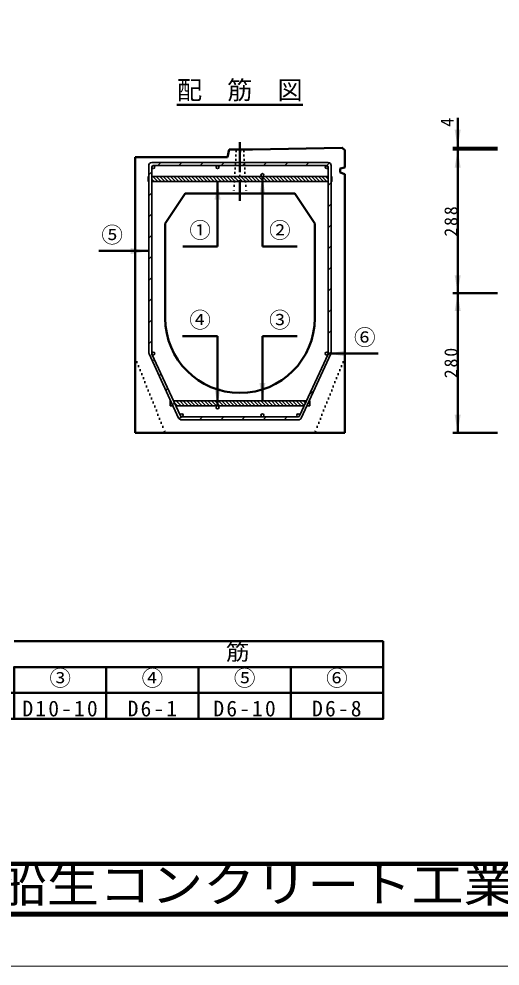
# Model space of a CAD drawing. Units: millimetres, scale not verified. Extents: x -2102 to 2102, y -1485 to 1485.
# Drawn here: x -1158 to -193, y -1485 to 415 of the extents above; entities that cross this region are included whole.
import ezdxf
from ezdxf.enums import TextEntityAlignment as Align

# ---------------------------------------------------------------- set-up
doc = ezdxf.new("R2010")
doc.units = ezdxf.units.MM
doc.header["$LTSCALE"] = 5
doc.linetypes.add('DOTTED', pattern=[1.75, 0.25, -1.5])
doc.linetypes.add('LONG_DASHED_DOTTED', pattern=[15.25, 12, -1.5, 0.25, -1.5])
doc.layers.add('0-0_V-nasSTD', color=7, linetype='Continuous', lineweight=35)
doc.layers.add('0-1_0', color=7, linetype='Continuous', lineweight=50)
doc.styles.add('ＭＳ ゴシック', font='')
doc.styles.get('ＭＳ ゴシック').set_extended_font_data('MS Gothic')

msp = doc.modelspace()

# ---------------------------------------------------------------- linework, layer by layer
at = {"layer": '0-0_V-nasSTD'}
for p, q in [((-897.39, 120.976), (-897.39, -254.172)), ((-537.39, 126.976), (-891.39, 126.976)), ((-891.39, 117.976), (-891.39, -255.9)), ((-540.39, 120.976), (-888.39, 120.976)), ((-873.219, 126.976), (-879.219, 120.976)), ((-873.219, 126.976), (-879.219, 120.976)), ((-873.219, 126.976), (-879.219, 120.976)), ((-873.219, 126.976), (-879.219, 120.976)), ((-830.792, 126.976), (-836.792, 120.976)), ((-830.792, 126.976), (-836.792, 120.976)), ((-830.792, 126.976), (-836.792, 120.976)), ((-830.792, 126.976), (-836.792, 120.976)), ((-788.366, 126.976), (-794.366, 120.976)), ((-788.366, 126.976), (-794.366, 120.976)), ((-788.366, 126.976), (-794.366, 120.976)), ((-788.366, 126.976), (-794.366, 120.976)), ((-745.94, 126.976), (-751.94, 120.976)), ((-745.94, 126.976), (-751.94, 120.976)), ((-745.94, 126.976), (-751.94, 120.976)), ((-745.94, 126.976), (-751.94, 120.976)), ((-667.087, 120.976), (-661.087, 126.976)), ((-618.66, 126.976), (-624.66, 120.976)), ((-618.66, 126.976), (-624.66, 120.976)), ((-618.66, 126.976), (-624.66, 120.976)), ((-618.66, 126.976), (-624.66, 120.976)), ((-576.234, 126.976), (-582.234, 120.976)), ((-576.234, 126.976), (-582.234, 120.976)), ((-576.234, 126.976), (-582.234, 120.976)), ((-576.234, 126.976), (-582.234, 120.976)), ((-534.532, 126.251), (-539.856, 120.928)), ((-534.532, 126.251), (-539.856, 120.928)), ((-534.532, 126.251), (-539.856, 120.928)), ((-537.39, -255.9), (-537.39, 117.976)), ((-531.39, -254.172), (-531.39, 120.976)), ((-898.39, 98.976), (-897.39, 98.976)), ((-898.39, 98.976), (-898.39, 88.976)), ((-891.39, 108.805), (-897.39, 102.805)), ((-891.39, 108.805), (-897.39, 102.805)), ((-891.39, 108.805), (-897.39, 102.805)), ((-891.39, 108.805), (-897.39, 102.805)), ((-537.39, 98.976), (-891.39, 98.976)), ((-889.351, 98.976), (-879.351, 88.976)), ((-882.28, 98.976), (-872.28, 88.976)), ((-875.209, 98.976), (-865.209, 88.976)), ((-868.138, 98.976), (-858.138, 88.976)), ((-861.067, 98.976), (-851.067, 88.976)), ((-853.996, 98.976), (-843.996, 88.976)), ((-846.925, 98.976), (-836.925, 88.976)), ((-839.854, 98.976), (-829.854, 88.976)), ((-832.782, 98.976), (-822.782, 88.976)), ((-825.711, 98.976), (-815.711, 88.976)), ((-818.64, 98.976), (-808.64, 88.976)), ((-811.569, 98.976), (-801.569, 88.976)), ((-804.498, 98.976), (-794.498, 88.976)), ((-797.427, 98.976), (-787.427, 88.976)), ((-790.356, 98.976), (-780.356, 88.976)), ((-783.285, 98.976), (-773.285, 88.976)), ((-776.214, 98.976), (-766.214, 88.976)), ((-769.143, 98.976), (-759.143, 88.976)), ((-762.072, 98.976), (-752.072, 88.976)), ((-755.001, 98.976), (-745.001, 88.976)), ((-747.93, 98.976), (-737.93, 88.976)), ((-740.859, 98.976), (-730.859, 88.976)), ((-733.788, 98.976), (-723.788, 88.976)), ((-726.716, 98.976), (-716.716, 88.976)), ((-719.645, 98.976), (-709.645, 88.976)), ((-712.574, 98.976), (-702.574, 88.976)), ((-705.503, 98.976), (-695.503, 88.976)), ((-698.432, 98.976), (-688.432, 88.976)), ((-691.361, 98.976), (-681.361, 88.976)), ((-684.29, 98.976), (-674.29, 88.976)), ((-677.219, 98.976), (-667.219, 88.976)), ((-670.148, 98.976), (-660.148, 88.976)), ((-663.077, 98.976), (-653.077, 88.976)), ((-656.006, 98.976), (-646.006, 88.976)), ((-648.935, 98.976), (-638.935, 88.976)), ((-641.864, 98.976), (-631.864, 88.976)), ((-634.793, 98.976), (-624.793, 88.976)), ((-627.721, 98.976), (-617.721, 88.976)), ((-620.65, 98.976), (-610.65, 88.976)), ((-613.579, 98.976), (-603.579, 88.976)), ((-606.508, 98.976), (-596.508, 88.976)), ((-599.437, 98.976), (-589.437, 88.976)), ((-592.366, 98.976), (-582.366, 88.976)), ((-585.295, 98.976), (-575.295, 88.976)), ((-578.224, 98.976), (-568.224, 88.976)), ((-571.153, 98.976), (-561.153, 88.976)), ((-564.082, 98.976), (-554.082, 88.976)), ((-557.011, 98.976), (-547.011, 88.976)), ((-549.94, 98.976), (-539.94, 88.976)), ((-542.869, 98.976), (-537.39, 93.497)), ((-898.39, 93.873), (-897.39, 92.873)), ((-897.39, 88.976), (-898.39, 88.976)), ((-891.39, 93.944), (-886.422, 88.976)), ((-537.39, 88.976), (-891.39, 88.976)), ((-531.39, 86.967), (-537.39, 80.967)), ((-531.39, 86.967), (-537.39, 80.967)), ((-531.39, 86.967), (-537.39, 80.967)), ((-531.39, 86.967), (-537.39, 80.967)), ((-531.39, 94.568), (-530.39, 93.568)), ((-891.39, 66.378), (-897.39, 60.378)), ((-891.39, 66.378), (-897.39, 60.378)), ((-891.39, 66.378), (-897.39, 60.378)), ((-891.39, 66.378), (-897.39, 60.378)), ((-531.39, 44.541), (-537.39, 38.541)), ((-531.39, 44.541), (-537.39, 38.541)), ((-531.39, 44.541), (-537.39, 38.541)), ((-531.39, 44.541), (-537.39, 38.541)), ((-891.39, 23.952), (-897.39, 17.952)), ((-891.39, 23.952), (-897.39, 17.952)), ((-891.39, 23.952), (-897.39, 17.952)), ((-891.39, 23.952), (-897.39, 17.952)), ((-531.39, 2.114), (-537.39, -3.886)), ((-531.39, 2.114), (-537.39, -3.886)), ((-531.39, 2.114), (-537.39, -3.886)), ((-531.39, 2.114), (-537.39, -3.886)), ((-891.39, -18.475), (-897.39, -24.475)), ((-891.39, -18.475), (-897.39, -24.475)), ((-891.39, -18.475), (-897.39, -24.475)), ((-891.39, -18.475), (-897.39, -24.475)), ((-537.39, -46.312), (-531.39, -40.312)), ((-537.39, -46.312), (-531.39, -40.312)), ((-537.39, -46.312), (-531.39, -40.312)), ((-537.39, -46.312), (-531.39, -40.312)), ((-891.39, -60.901), (-897.39, -66.901)), ((-891.39, -60.901), (-897.39, -66.901)), ((-891.39, -60.901), (-897.39, -66.901)), ((-891.39, -60.901), (-897.39, -66.901)), ((-537.39, -88.739), (-531.39, -82.739)), ((-537.39, -88.739), (-531.39, -82.739)), ((-537.39, -88.739), (-531.39, -82.739)), ((-537.39, -88.739), (-531.39, -82.739)), ((-891.39, -103.327), (-897.39, -109.327)), ((-891.39, -103.327), (-897.39, -109.327)), ((-891.39, -103.327), (-897.39, -109.327)), ((-891.39, -103.327), (-897.39, -109.327)), ((-537.39, -131.165), (-531.39, -125.165)), ((-537.39, -131.165), (-531.39, -125.165)), ((-537.39, -131.165), (-531.39, -125.165)), ((-537.39, -131.165), (-531.39, -125.165)), ((-891.39, -145.754), (-897.39, -151.754)), ((-891.39, -145.754), (-897.39, -151.754)), ((-891.39, -145.754), (-897.39, -151.754)), ((-891.39, -145.754), (-897.39, -151.754)), ((-537.39, -173.591), (-531.39, -167.591)), ((-537.39, -173.591), (-531.39, -167.591)), ((-537.39, -173.591), (-531.39, -167.591)), ((-537.39, -173.591), (-531.39, -167.591)), ((-891.39, -188.18), (-897.39, -194.18)), ((-891.39, -188.18), (-897.39, -194.18)), ((-891.39, -188.18), (-897.39, -194.18)), ((-891.39, -188.18), (-897.39, -194.18)), ((-537.39, -216.018), (-531.39, -210.018)), ((-537.39, -216.018), (-531.39, -210.018)), ((-537.39, -216.018), (-531.39, -210.018)), ((-537.39, -216.018), (-531.39, -210.018)), ((-891.39, -230.607), (-897.39, -236.607)), ((-891.39, -230.607), (-897.39, -236.607)), ((-891.39, -230.607), (-897.39, -236.607)), ((-891.39, -230.607), (-897.39, -236.607)), ((-837.367, -385.539), (-896.838, -256.686)), ((-833.826, -381.281), (-891.114, -257.157)), ((-594.954, -381.281), (-537.666, -257.157)), ((-591.413, -385.539), (-531.942, -256.686)), ((-539.006, -260.06), (-531.39, -252.444)), ((-539.006, -260.06), (-531.39, -252.444)), ((-539.006, -260.06), (-531.39, -252.444)), ((-539.006, -260.06), (-531.39, -252.444)), ((-886.188, -267.831), (-889.955, -271.598)), ((-886.188, -267.831), (-889.955, -271.598)), ((-886.188, -267.831), (-889.955, -271.598)), ((-886.188, -267.831), (-889.955, -271.598)), ((-872.79, -296.859), (-876.557, -300.627)), ((-872.79, -296.859), (-876.557, -300.627)), ((-872.79, -296.859), (-876.557, -300.627)), ((-872.79, -296.859), (-876.557, -300.627)), ((-859.392, -325.888), (-863.16, -329.655)), ((-859.392, -325.888), (-863.16, -329.655)), ((-859.392, -325.888), (-863.16, -329.655)), ((-859.392, -325.888), (-863.16, -329.655)), ((-575.371, -338.852), (-565.145, -328.626)), ((-575.371, -338.852), (-565.145, -328.626)), ((-575.371, -338.852), (-565.145, -328.626)), ((-575.371, -338.852), (-565.145, -328.626)), ((-854.297, -351.024), (-854.297, -361.024)), ((-854.297, -351.024), (-853.297, -351.024)), ((-854.297, -353.271), (-850.514, -357.054)), ((-854.297, -360.342), (-853.615, -361.024)), ((-854.297, -361.024), (-848.682, -361.024)), ((-849.762, -358.684), (-845.994, -354.916)), ((-849.762, -358.684), (-845.994, -354.916)), ((-849.762, -358.684), (-845.994, -354.916)), ((-849.762, -358.684), (-845.994, -354.916)), ((-580.989, -351.024), (-847.791, -351.024)), ((-846.349, -354.149), (-839.473, -361.024)), ((-585.605, -361.024), (-843.175, -361.024)), ((-842.402, -351.024), (-832.402, -361.024)), ((-835.331, -351.024), (-825.331, -361.024)), ((-828.26, -351.024), (-821.996, -357.288)), ((-821.996, -357.288), (-818.26, -361.024)), ((-821.189, -351.024), (-819.917, -352.295)), ((-819.917, -352.295), (-811.189, -361.024)), ((-814.118, -351.024), (-804.118, -361.024)), ((-807.047, -351.024), (-797.047, -361.024)), ((-799.975, -351.024), (-789.975, -361.024)), ((-792.904, -351.024), (-782.904, -361.024)), ((-785.833, -351.024), (-775.833, -361.024)), ((-778.762, -351.024), (-768.762, -361.024)), ((-771.691, -351.024), (-761.691, -361.024)), ((-764.62, -351.024), (-754.62, -361.024)), ((-757.549, -351.024), (-747.549, -361.024)), ((-750.478, -351.024), (-740.478, -361.024)), ((-743.407, -351.024), (-733.407, -361.024)), ((-736.336, -351.024), (-726.336, -361.024)), ((-729.265, -351.024), (-719.265, -361.024)), ((-722.194, -351.024), (-712.194, -361.024)), ((-715.123, -351.024), (-705.123, -361.024)), ((-708.052, -351.024), (-698.052, -361.024)), ((-700.981, -351.024), (-690.981, -361.024)), ((-693.909, -351.024), (-683.909, -361.024)), ((-686.838, -351.024), (-676.838, -361.024)), ((-679.767, -351.024), (-669.767, -361.024)), ((-672.696, -351.024), (-662.696, -361.024)), ((-665.625, -351.024), (-655.625, -361.024)), ((-658.554, -351.024), (-648.554, -361.024)), ((-651.483, -351.024), (-641.483, -361.024)), ((-644.412, -351.024), (-634.412, -361.024)), ((-637.341, -351.024), (-627.341, -361.024)), ((-630.27, -351.024), (-620.27, -361.024)), ((-623.199, -351.024), (-613.199, -361.024)), ((-616.128, -351.024), (-606.128, -361.024)), ((-609.057, -351.024), (-599.057, -361.024)), ((-601.986, -351.024), (-591.986, -361.024)), ((-594.914, -351.024), (-585.387, -360.552)), ((-587.843, -351.024), (-583.154, -355.714)), ((-580.098, -361.024), (-574.483, -361.024)), ((-579.386, -359.481), (-577.843, -361.024)), ((-577.153, -354.643), (-574.483, -357.314)), ((-575.483, -351.024), (-574.483, -351.024)), ((-574.483, -351.024), (-574.483, -361.024)), ((-831.629, -382.977), (-828.148, -379.497)), ((-836.038, -387.387), (-831.629, -382.978)), ((-836.038, -387.387), (-831.629, -382.978)), ((-836.038, -387.387), (-831.629, -382.978)), ((-836.038, -387.387), (-831.629, -382.978)), ((-833.826, -381.281), (-833.826, -381.281)), ((-831.92, -389.024), (-596.86, -389.024)), ((-831.102, -383.024), (-597.678, -383.024)), ((-831.102, -383.024), (-831.102, -383.024)), ((-795.249, -389.024), (-789.249, -383.024)), ((-795.249, -389.024), (-789.249, -383.024)), ((-795.249, -389.024), (-789.249, -383.024)), ((-795.249, -389.024), (-789.249, -383.024)), ((-752.823, -389.024), (-746.823, -383.024)), ((-752.823, -389.024), (-746.823, -383.024)), ((-752.823, -389.024), (-746.823, -383.024)), ((-752.823, -389.024), (-746.823, -383.024)), ((-710.396, -389.024), (-704.396, -383.024)), ((-710.396, -389.024), (-704.396, -383.024)), ((-710.396, -389.024), (-704.396, -383.024)), ((-710.396, -389.024), (-704.396, -383.024)), ((-667.97, -389.024), (-661.97, -383.024)), ((-667.97, -389.024), (-661.97, -383.024)), ((-667.97, -389.024), (-661.97, -383.024)), ((-667.97, -389.024), (-661.97, -383.024)), ((-625.544, -389.024), (-619.543, -383.024)), ((-625.544, -389.024), (-619.543, -383.024)), ((-625.544, -389.024), (-619.543, -383.024)), ((-625.544, -389.024), (-619.543, -383.024))]:
    msp.add_line(p, q, dxfattribs=at)
at = {"layer": '0-0_V-nasSTD', "lineweight": 50}
for p, q in [((-982.5, -833), (-1167.5, -833)), ((-797.5, -833), (-982.5, -833)), ((-612.5, -833), (-797.5, -833)), ((-427.5, -833), (-612.5, -833)), ((-427.5, -885), (-427.5, -833)), ((-1167.5, -885), (-982.5, -885)), ((-797.5, -885), (-612.5, -885)), ((-612.5, -937), (-612.5, -885)), ((-612.5, -885), (-427.5, -885)), ((-612.5, -989), (-612.5, -937))]:
    msp.add_line(p, q, dxfattribs=at)
at = {"layer": '0-0_V-nasSTD', "lineweight": 100}
msp.add_line((-1997.5, -1380), (1997.5, -1380), dxfattribs=at)
at = {"layer": '0-0_V-nasSTD', "lineweight": 18}
for points in [[(-2102.5, -1485), (-2102.5, 1485), (2102.5, 1485), (2102.5, -1485)], [(-2002.5, -1385), (-2002.5, 1385), (2002.5, 1385), (2002.5, -1385)]]:
    msp.add_lwpolyline(points, close=True, dxfattribs=at)
at = {"layer": '0-0_V-nasSTD'}
for points in [[(-703.513, 126.976), (-705.425, 125.064), (-709.513, 120.976)], [(-534.532, 126.251), (-539.856, 120.928), (-543.342, 117.441)], [(-531.39, 98.976), (-530.39, 98.976), (-530.39, 88.976), (-531.39, 88.976)]]:
    msp.add_lwpolyline(points, dxfattribs=at)
at = {"layer": '0-0_V-nasSTD', "lineweight": 50}
for points in [[(-1537.5, -885), (-1537.5, -937), (-1352.5, -937), (-1352.5, -885), (-1352.5, -937), (-1167.5, -937), (-1167.5, -885), (-1167.5, -937), (-982.5, -937), (-982.5, -885), (-982.5, -937)], [(-982.5, -937), (-797.5, -937), (-797.5, -885), (-982.5, -885)], [(-797.5, -937), (-797.5, -885), (-797.5, -937)], [(-797.5, -937), (-612.5, -937), (-612.5, -885)], [(-612.5, -937), (-612.5, -885), (-612.5, -937)], [(-612.5, -937), (-427.5, -937), (-427.5, -885)], [(-612.5, -989), (-427.5, -989), (-427.5, -937), (-427.5, -885), (-427.5, -937)], [(-1537.5, -937), (-1537.5, -989), (-1352.5, -989), (-1352.5, -937), (-1352.5, -989), (-1167.5, -989), (-1167.5, -937), (-1167.5, -989), (-982.5, -989), (-982.5, -937), (-982.5, -989)], [(-982.5, -989), (-797.5, -989), (-797.5, -937)], [(-797.5, -989), (-797.5, -937), (-797.5, -989)], [(-797.5, -989), (-612.5, -989), (-612.5, -937)], [(-612.5, -989), (-612.5, -937), (-612.5, -989)], [(-427.5, -989), (-427.5, -937), (-427.5, -989)]]:
    msp.add_lwpolyline(points, dxfattribs=at)
at = {"layer": '0-0_V-nasSTD'}
for centre in [(-888.39, 117.976), (-759.39, 117.976), (-540.39, 117.976), (-669.39, 101.976), (-888.336, -256.024), (-540.447, -256.024), (-759.39, -364.024), (-759.39, -364.024), (-831.102, -380.024), (-669.39, -380.024), (-597.678, -380.024)]:
    msp.add_circle(centre, 3, dxfattribs=at)
for centre, radius, start, end in [((-891.39, 120.976), 6, 90, 180), ((-888.39, 117.976), 3, 90, 180), ((-888.39, 117.976), 3, 90, 180), ((-888.39, 117.976), 3, 90, 180), ((-540.39, 117.976), 3, 0, 90), ((-540.39, 117.976), 3, 0, 90), ((-540.39, 117.976), 3, 0, 90), ((-537.39, 120.976), 6, 0, 90), ((-891.39, -254.172), 6, 180, 204.77514), ((-888.39, -255.9), 3, 180, 204.77514), ((-540.39, -255.9), 3, 335.22486, 0), ((-537.39, -254.172), 6, 335.22486, 0), ((-831.92, -383.024), 6, 204.77514, 270), ((-831.102, -380.024), 3, 204.77514, 270), ((-831.102, -380.024), 3, 204.77514, 246.91867), ((-831.102, -380.024), 3, 204.76951, 246.91107), ((-831.102, -380.024), 3, 246.91107, 269.99301), ((-831.102, -380.024), 3, 246.91867, 270), ((-597.678, -380.024), 3, 270, 335.22486), ((-596.86, -383.024), 6, 270, 335.22486)]:
    msp.add_arc(centre, radius, start, end, dxfattribs=at)
for points in [[(-283.739, 192.976), (-277.739, 156.976), (-271.739, 192.976)], [(-283.739, 116.976), (-277.739, 152.976), (-271.739, 116.976)], [(-675.39, 62.976), (-669.39, 98.976), (-663.39, 62.976)], [(-765.325, 52.976), (-759.325, 88.976), (-753.325, 52.976)], [(-933.39, -56.338), (-933.39, -44.338), (-897.39, -50.338)], [(-283.739, -99.024), (-277.739, -135.024), (-271.739, -99.024)], [(-283.739, -171.024), (-277.739, -135.024), (-271.739, -171.024)], [(-537.447, -256.024), (-501.447, -262.024), (-501.447, -250.024)], [(-675.39, -315.024), (-669.39, -351.024), (-663.39, -315.024)], [(-765.39, -325.024), (-759.39, -361.024), (-753.39, -325.024)], [(-283.739, -379.024), (-277.739, -415.024), (-271.739, -379.024)]]:
    msp.add_solid(points, dxfattribs=at)
at = {"layer": '0-1_0'}
for p, q in [((-840.793, 242.976), (-587.987, 242.976)), ((-277.739, 216.976), (-277.739, 156.976)), ((-736.39, 152.976), (-739.39, 137.976)), ((-736.39, 152.976), (-689.39, 152.976)), ((-197.739, 156.976), (-287.739, 156.976)), ((-197.739, 152.976), (-287.739, 152.976)), ((-277.739, 152.976), (-277.739, 156.976)), ((-924.39, -415.024), (-924.39, 137.976)), ((-924.39, 137.976), (-739.39, 137.976)), ((-513.39, 114.976), (-504.39, 116.991)), ((-513.39, 106.976), (-513.39, 114.976)), ((-669.39, -41.024), (-669.39, 98.976)), ((-513.39, 106.976), (-504.39, 103.618)), ((-504.39, -415.024), (-504.39, 103.618)), ((-759.325, -41.024), (-759.325, 88.976)), ((-824.39, 64.976), (-864.39, 4.976)), ((-824.39, 64.976), (-604.39, 64.976)), ((-604.39, 64.976), (-564.39, 4.976)), ((-864.39, 4.976), (-864.39, -185.024)), ((-564.39, 4.976), (-564.39, -185.024)), ((-997.39, -50.338), (-897.39, -50.338)), ((-829.325, -41.024), (-759.325, -41.024)), ((-669.39, -41.024), (-599.39, -41.024)), ((-197.739, -135.024), (-287.739, -135.024)), ((-829.39, -221.024), (-759.39, -221.024)), ((-759.39, -221.024), (-759.39, -361.024)), ((-669.39, -221.024), (-669.39, -351.024)), ((-669.39, -221.024), (-599.39, -221.024)), ((-437.447, -256.024), (-537.447, -256.024)), ((-924.39, -415.024), (-504.39, -415.024)), ((-197.739, -415.024), (-287.739, -415.024))]:
    msp.add_line(p, q, dxfattribs=at)
at = {"layer": '0-1_0', "linetype": 'DOTTED'}
for p, q in [((-721.89, 149.976), (-724.89, 152.976)), ((-706.89, 149.976), (-703.89, 152.976)), ((-721.89, 149.976), (-726.89, 64.976)), ((-721.89, 149.976), (-706.89, 149.976)), ((-706.89, 149.976), (-701.89, 64.976)), ((-924.39, -265.024), (-864.39, -415.024)), ((-504.39, -265.024), (-564.39, -415.024))]:
    msp.add_line(p, q, dxfattribs=at)
at = {"layer": '0-1_0', "linetype": 'LONG_DASHED_DOTTED'}
msp.add_line((-714.39, 167.976), (-714.39, 49.976), dxfattribs=at)
at = {"layer": '0-1_0', "lineweight": 100}
msp.add_line((-1997.5, -1280), (1997.5, -1280), dxfattribs=at)
at = {"layer": '0-1_0'}
for points in [[(-689.39, 152.976), (-509.39, 156.976), (-504.39, 151.976), (-504.39, 116.991)], [(-277.739, -415.024), (-277.739, -135.024), (-277.739, 152.976)]]:
    msp.add_lwpolyline(points, dxfattribs=at)
for start, end in [(180, 270), (270, 0)]:
    msp.add_arc((-714.39, -185.024), 150, start, end, dxfattribs=at)

# ---------------------------------------------------------------- texts
at = {"layer": '0-0_V-nasSTD', "style": 'ＭＳ ゴシック'}
for s, height, p in [('配\u3000筋\u3000図', 36.95, (-840.793, 242.976)), ('⑤', 31.67, (-992.39, -43.338)), ('①', 31.67, (-815.925, -34.024)), ('②', 31.67, (-655.99, -34.024)), ('④', 31.67, (-815.99, -214.024)), ('③', 31.67, (-655.99, -214.024)), ('⑥', 31.67, (-485.647, -249.024)), ('③', 31.67, (-1096.6, -932.6)), ('④', 31.67, (-911.6, -932.6)), ('⑤', 31.67, (-726.6, -932.6)), ('⑥', 31.67, (-541.6, -932.6))]:
    msp.add_text(s, height=height, dxfattribs=at).set_placement(p, align=Align.BOTTOM_LEFT)
msp.add_text('4', height=26.39, rotation=90, dxfattribs=at).set_placement((-277.739, 198.976), align=Align.BOTTOM_LEFT)
at = {"layer": '0-0_V-nasSTD', "style": 'ＭＳ ゴシック', "width": 1.1}
for s, height, p in [('配\u3000\u3000\u3000\u3000\u3000\u3000\u3000\u3000\u3000\u3000筋', 31.67, (-1265.46, -880.6)), ('株式会社船生コンクリート工業', 69.65, (-1624.221, -1377.45))]:
    msp.add_text(s, height=height, dxfattribs=at).set_placement(p, align=Align.BOTTOM_LEFT)
at = {"layer": '0-0_V-nasSTD', "char_height": 26.39, "attachment_point": 7, "rotation": 90, "style": 'ＭＳ ゴシック'}
for s, insert in [('\\T1.2;288', (-277.739, -21.624)), ('\\T1.2;280', (-277.739, -305.624))]:
    msp.add_mtext(s, dxfattribs=dict(at, insert=insert))
at = {"layer": '0-0_V-nasSTD', "char_height": 31.67, "attachment_point": 7, "style": 'ＭＳ ゴシック'}
for s, insert in [('\\T1.2;D10-10', (-1150.6, -984.6)), ('\\T1.2;D6-1', (-939.68, -984.6)), ('\\T1.2;D6-10', (-767.64, -984.6)), ('\\T1.2;D6-8', (-569.68, -984.6))]:
    msp.add_mtext(s, dxfattribs=dict(at, insert=insert))

doc.saveas('drawing.dxf')
